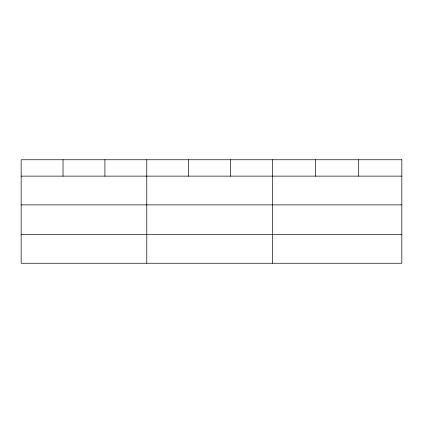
<?xml version="1.0" encoding="UTF-8"?>
<svg xmlns="http://www.w3.org/2000/svg" width="423" height="423" viewBox="0 0 423 423"><rect width="100%" height="100%" fill="white"/><g stroke="black" fill="none" stroke-linecap="round" stroke-linejoin="round"><path stroke-width="0.63" d="M21.15 176.132L401.85 176.132M21.15 204.88L401.85 204.88M21.15 234.501L401.85 234.501M358.704 159.757L358.704 176.132M315.558 159.757L315.558 176.132M272.412 159.757L272.412 263.243M230.535 159.757L230.535 176.132M188.658 159.757L188.658 176.132M146.781 159.757L146.781 263.243M104.904 159.757L104.904 176.132M63.027 159.757L63.027 176.132M401.85 159.757L21.15 159.757L21.15 263.243L401.85 263.243L401.85 159.757"/></g></svg>
